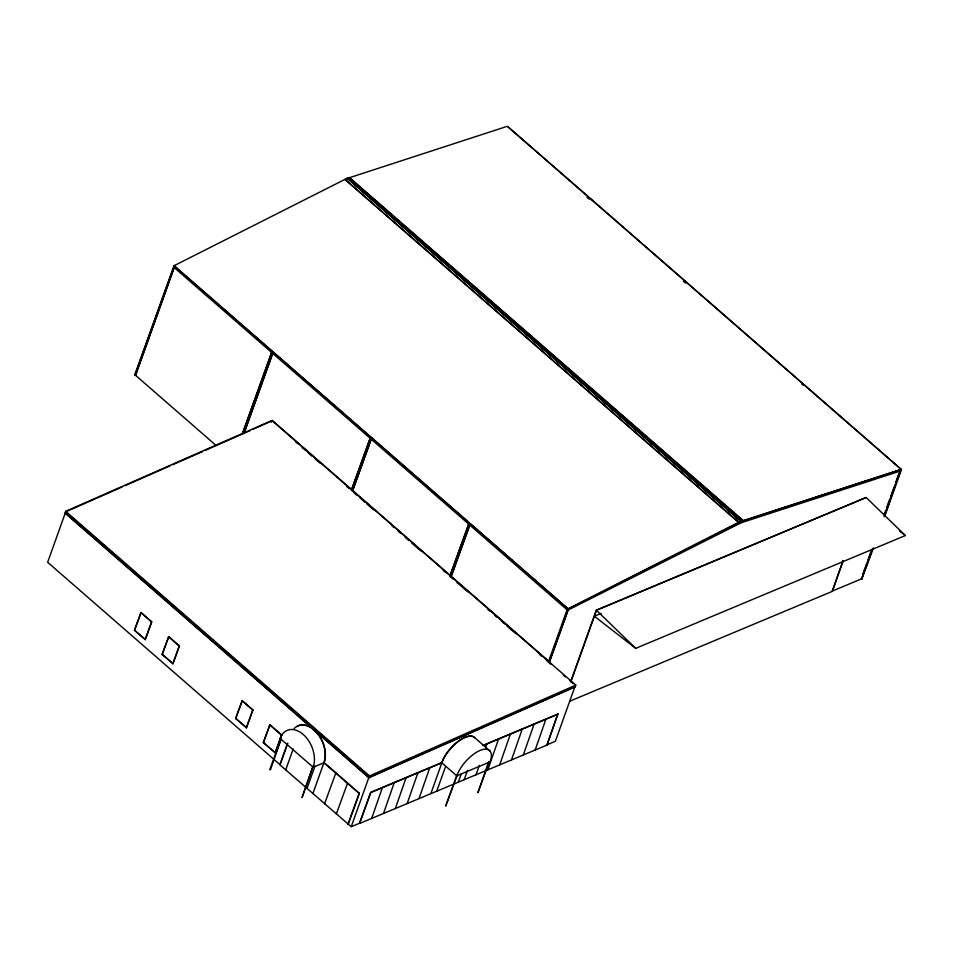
<?xml version="1.0" encoding="UTF-8"?>
<svg xmlns="http://www.w3.org/2000/svg" width="953" height="953" viewBox="0 0 953 953"><rect width="100%" height="100%" fill="white"/><g stroke="black" fill="none" stroke-linecap="round" stroke-linejoin="round"><path stroke-width="1.43" d="M269.878 769.44L270.461 769.679L281.302 738.527L269.878 769.44L270.473 769.631M312.882 766.426L302.041 797.566L313.096 766.331M456.487 775.123L457.071 775.254L445.647 806.155L456.999 775.039M488.758 761.518L477.918 792.658L489.342 761.745M242.574 433.651L272.141 351.061L174.673 266.161L135.588 375.351L134.838 374.982L173.934 265.792L347.297 178.199L741.529 521.589L901.467 469.603L507.353 126.284L349.286 177.758L742.971 520.695L900.74 469.579L884.158 516.669M347.226 178.425L349.394 177.508L743.078 520.457L740.91 521.362L347.297 178.199M900.74 469.579L738.694 522.482L345.01 179.545M740.91 521.362L347.333 178.175M368.882 777.731L369.49 775.956L575.791 685.1L271.974 420.487L65.709 511.332L65.066 513.107L368.882 777.731L575.147 686.887L575.791 685.1M287.544 743.352L279.86 764.818L351.228 826.716L368.859 777.457L65.28 513.012L47.65 562.27L280.075 764.735L287.758 743.269M65.709 512.106L65.495 513.202M134.838 374.982L174.482 265.506M135.374 375.446L174.673 266.161M134.456 630.374L141.044 612.481L151.694 621.761L145.321 639.57L134.456 630.374L141.044 612.481M145.106 639.654L151.694 621.761M162.153 654.497L168.741 636.616L179.39 645.884L173.017 663.693L162.153 654.497L168.741 636.616M242.253 434.032L272.141 351.061M243.813 433.579L273.201 351.991L370.669 436.891L351.55 489.794M244.135 433.186L273.201 351.991M172.803 663.776L179.39 645.884M271.343 422.262L271.974 420.487M235.641 718.526L242.229 700.634L252.89 709.914L246.517 727.711L235.641 718.526L242.229 700.634M246.291 727.806L252.89 709.914M351.335 490.39L370.669 436.891M352.396 491.319L371.73 437.82L469.198 522.721L450.078 575.624M352.61 490.724L371.73 437.82M263.338 742.649L269.925 724.756L281.647 734.966L275.274 752.763L263.338 742.649L269.925 724.756M275.06 752.858L281.647 734.966M285.697 769.905L293.19 748.963M306.997 788.465L315.002 766.129M312.87 793.587L323.925 762.734A24.373 16.344 67.3 0 0 316.765 732.726A24.373 16.344 67.3 0 0 294.143 728.545M324.592 803.796L335.861 772.847M336.314 814.005L347.571 783.056M348.024 824.202L359.293 793.253L324.139 762.638A24.373 16.344 67.3 0 0 318.266 734.215A24.373 16.344 67.3 0 0 296.621 726.603M348.238 824.119L359.293 793.253M368.859 777.457L369.073 776.361M351.228 826.716L359.615 823.201L370.657 792.348L441.644 762.65A24.373 10.697 -48.9 0 1 458.024 741.339A24.373 10.697 -48.9 0 1 474.761 737.729M359.615 823.201L370.872 792.527L441.858 762.829A24.373 10.697 -48.9 0 1 458.238 741.529A24.373 10.697 -48.9 0 1 474.975 737.92L489.89 750.904M450.924 577.149L470.258 523.65L568.262 609.015L549.131 661.918M451.138 576.553L470.258 523.65M371.658 818.436L382.487 787.392M383.487 813.493L394.328 782.449M395.316 808.537L406.157 777.493M407.145 803.593L417.986 772.549M418.986 798.638L429.815 767.594M430.816 793.694L441.858 762.829M436.724 791.216L445.23 767.475M458.238 782.21L461.24 773.836M464.159 779.733L467.518 770.346M475.988 774.789L479.347 765.402M485.589 747.95L486.816 743.745M487.817 769.833L498.657 738.789M499.646 764.89L510.486 733.846M511.475 759.934L522.315 728.89M567.511 608.633L548.392 662.049L546.152 660.095M549.333 662.657L568.596 608.824L741.529 521.589L741.017 521.124L568.393 608.633L548.916 662.514L551.12 664.432M523.316 754.99L534.145 723.946M535.145 750.035L545.974 718.991M546.974 745.091L557.803 714.047L546.974 745.091L359.829 823.392M570.74 681.49L596.292 610.123L865.824 497.633M570.918 681.764L596.507 610.313L866.146 497.49L905.35 535.538L635.711 648.35L594.386 616.246L601.212 613.387M568.179 610.003L741.112 522.78L741.529 521.589M801.985 384.488L802.402 383.309L704.946 298.408M803.045 385.417L803.474 384.238L900.93 469.138M843.226 560.733L832.255 591.384L843.012 560.555M862.787 574.385L866.765 563.294M867.754 560.531L871.233 550.822M884.134 514.787L885.623 510.629M886.612 507.854L889.59 499.539M890.578 496.763L894.057 487.066M895.546 482.909L899.024 473.2M832.04 591.205L861.619 578.828L872.15 549.416M884.646 514.632L900.514 470.317M861.619 578.828L872.745 548.535M861.834 579.007L873.401 547.987M884.932 515.799L901.467 469.603M122.484 486.816L65.495 511.916L369.276 776.552M125.2 485.625L169.991 465.898M172.696 464.707L202.56 451.555M205.264 450.364L250.055 430.637M252.759 429.446L272.403 420.583L351.764 489.711M368.668 777.541L574.933 686.696L575.338 685.517L555.361 741.303L546.76 744.901M507.889 126.749L605.346 211.649M606.418 212.579L703.874 297.479M469.198 522.721L449.864 576.22L453.163 579.102M568.262 609.015L173.934 265.792M313.168 767.225A24.373 16.344 67.3 0 0 303.245 734.453A24.373 16.344 67.3 0 0 280.146 738.468L313.168 767.225L324.139 762.638M861.298 578.542L862.37 578.781M569.775 701.205L832.255 591.384M482.873 745.401L557.803 714.047M483.088 745.58L558.017 714.226M456.773 775.825L490.116 761.876A24.373 10.697 -48.9 0 0 480.026 750.452A24.373 10.697 -48.9 0 0 456.773 775.825L441.644 762.65M741.112 522.78L900.525 470.949M899.608 531.071L905.35 535.538M587 197.223L589.24 199.177M683.289 281.099L685.529 283.053M345.069 179.319L738.754 522.256M596.292 610.123L635.711 648.35M174.042 267.436L567.083 609.825M352.824 490.628L450.292 575.529M451.353 576.458L549.345 661.823M295.442 441.704L297.681 443.657M302.149 447.553L305.508 450.471M307.748 452.413L312.215 456.308M314.442 458.262L320.041 463.134M346.856 486.495L349.096 488.436M353.515 492.296L356.875 495.226M360.234 498.145L364.725 502.052M366.965 504.006L373.683 509.855M391.612 525.472L393.851 527.426M398.33 531.333L400.57 533.275M405.049 537.182L408.408 540.113M411.767 543.043L420.738 550.846M443.133 570.359L445.385 572.312M456.523 582.021L467.732 591.789M487.888 609.348L490.14 611.302M494.619 615.209L496.858 617.151M501.338 621.058L504.697 623.989M506.936 625.942L515.895 633.745M539.422 654.235L541.661 656.188M563.235 674.974L565.427 676.892M569.834 680.728L573.134 683.599M135.588 375.351L216.248 445.611M65.709 511.332L369.49 775.956M323.925 762.734L359.078 793.349M140.83 612.576L151.479 621.856M168.526 636.699L179.176 645.979M242.014 700.729L252.676 709.997M269.711 724.852L281.433 735.049M134.671 630.29L145.321 639.57M162.367 654.413L173.017 663.693M235.856 718.431L246.517 727.711M263.552 742.566L275.274 752.763"/></g></svg>
